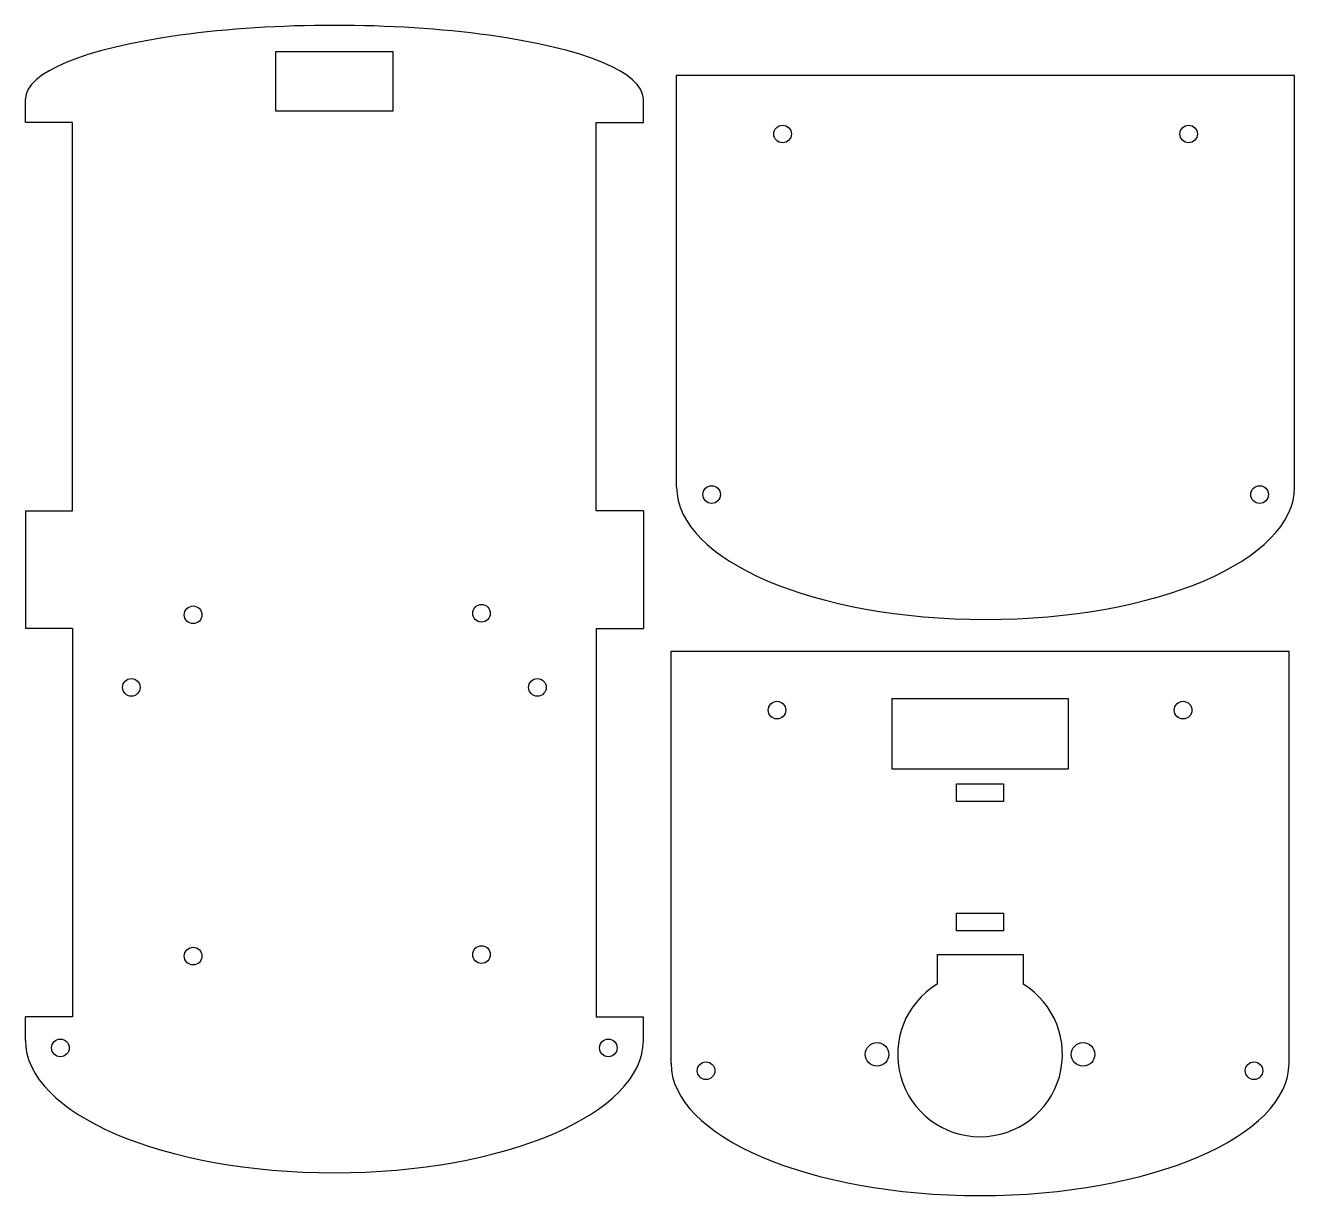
# Model space of a CAD drawing. Extents: x 12 to 228, y 7 to 206.
import ezdxf

# ---------------------------------------------------------------- set-up
doc = ezdxf.new("R2010")
doc.units = 0
doc.header["$LTSCALE"] = 12.7
doc.layers.add('VISIBLE', color=7, linetype='CONTINUOUS')

msp = doc.modelspace()

# ---------------------------------------------------------------- linework, layer by layer
at = {"layer": 'VISIBLE'}
for p, q in [((74.57, 201.49), (54.57, 201.49)), ((54.57, 201.49), (54.57, 191.49)), ((74.57, 191.49), (74.57, 201.49)), ((122.73, 197.53), (227.73, 197.53)), ((122.73, 127.53), (122.73, 197.53)), ((227.73, 127.53), (227.73, 197.53)), ((12.07, 189.49), (12.07, 193.49)), ((117.07, 189.49), (117.07, 193.49)), ((54.57, 191.49), (74.57, 191.49)), ((20.07, 189.49), (12.07, 189.49)), ((20.07, 123.49), (20.07, 189.49)), ((109.07, 189.49), (117.07, 189.49)), ((109.07, 123.49), (109.07, 189.49)), ((12.07, 123.49), (12.07, 103.49)), ((12.07, 123.49), (20.07, 123.49)), ((117.07, 123.49), (109.07, 123.49)), ((117.07, 123.49), (117.07, 103.49)), ((20.07, 103.49), (12.07, 103.49)), ((20.07, 103.49), (20.07, 37.49)), ((109.07, 103.49), (117.07, 103.49)), ((109.07, 103.49), (109.07, 37.49)), ((121.78, 99.62), (226.78, 99.62)), ((121.78, 29.62), (121.78, 99.62)), ((226.78, 29.62), (226.78, 99.62)), ((159.28, 91.62), (159.28, 79.62)), ((159.28, 91.62), (189.28, 91.62)), ((189.28, 91.62), (189.28, 79.62)), ((159.28, 79.62), (189.28, 79.62)), ((170.28, 74.12), (170.28, 77.12)), ((170.28, 77.12), (178.28, 77.12)), ((178.28, 77.12), (178.28, 74.12)), ((178.28, 74.12), (170.28, 74.12)), ((170.28, 52.12), (170.28, 55.12)), ((170.28, 55.12), (178.28, 55.12)), ((178.28, 55.12), (178.28, 52.12)), ((178.28, 52.12), (170.28, 52.12)), ((166.98, 48.12), (181.58, 48.12)), ((166.98, 48.12), (166.98, 43.06)), ((181.58, 48.12), (181.58, 43.06)), ((20.07, 37.49), (12.07, 37.49)), ((12.07, 33.49), (12.07, 37.49)), ((109.07, 37.49), (117.07, 37.49)), ((117.07, 33.49), (117.07, 37.49))]:
    msp.add_line(p, q, dxfattribs=at)
for centre, radius in [((140.73, 187.53), 1.5), ((209.73, 187.53), 1.5), ((128.68, 126.26), 1.5), ((221.79, 126.26), 1.5), ((40.57, 105.82), 1.5), ((89.57, 106.08), 1.5), ((30.07, 93.49), 1.5), ((99.07, 93.49), 1.5), ((139.78, 89.62), 1.5), ((208.78, 89.62), 1.5), ((40.57, 47.82), 1.5), ((89.57, 48.08), 1.5), ((18.01, 32.22), 1.5), ((111.12, 32.22), 1.5), ((156.78, 31.12), 2), ((191.78, 31.12), 2), ((127.72, 28.34), 1.5), ((220.83, 28.34), 1.5)]:
    msp.add_circle(centre, radius, dxfattribs=at)
msp.add_arc((174.28, 31.12), 14, 121.4281, 58.5719, dxfattribs=at)
for centre, ratio, start_param, end_param in [((64.57, 193.49), 0.238095, 0, 3.141593), ((175.23, 127.53), 0.428571, 3.141593, 6.283185), ((64.57, 33.49), 0.428571, 3.141593, 6.283185), ((174.28, 29.62), 0.428571, 3.141593, 6.283185)]:
    msp.add_ellipse(centre, major_axis=(52.5, 0), ratio=ratio, start_param=start_param, end_param=end_param, dxfattribs=at)

doc.saveas('drawing.dxf')
